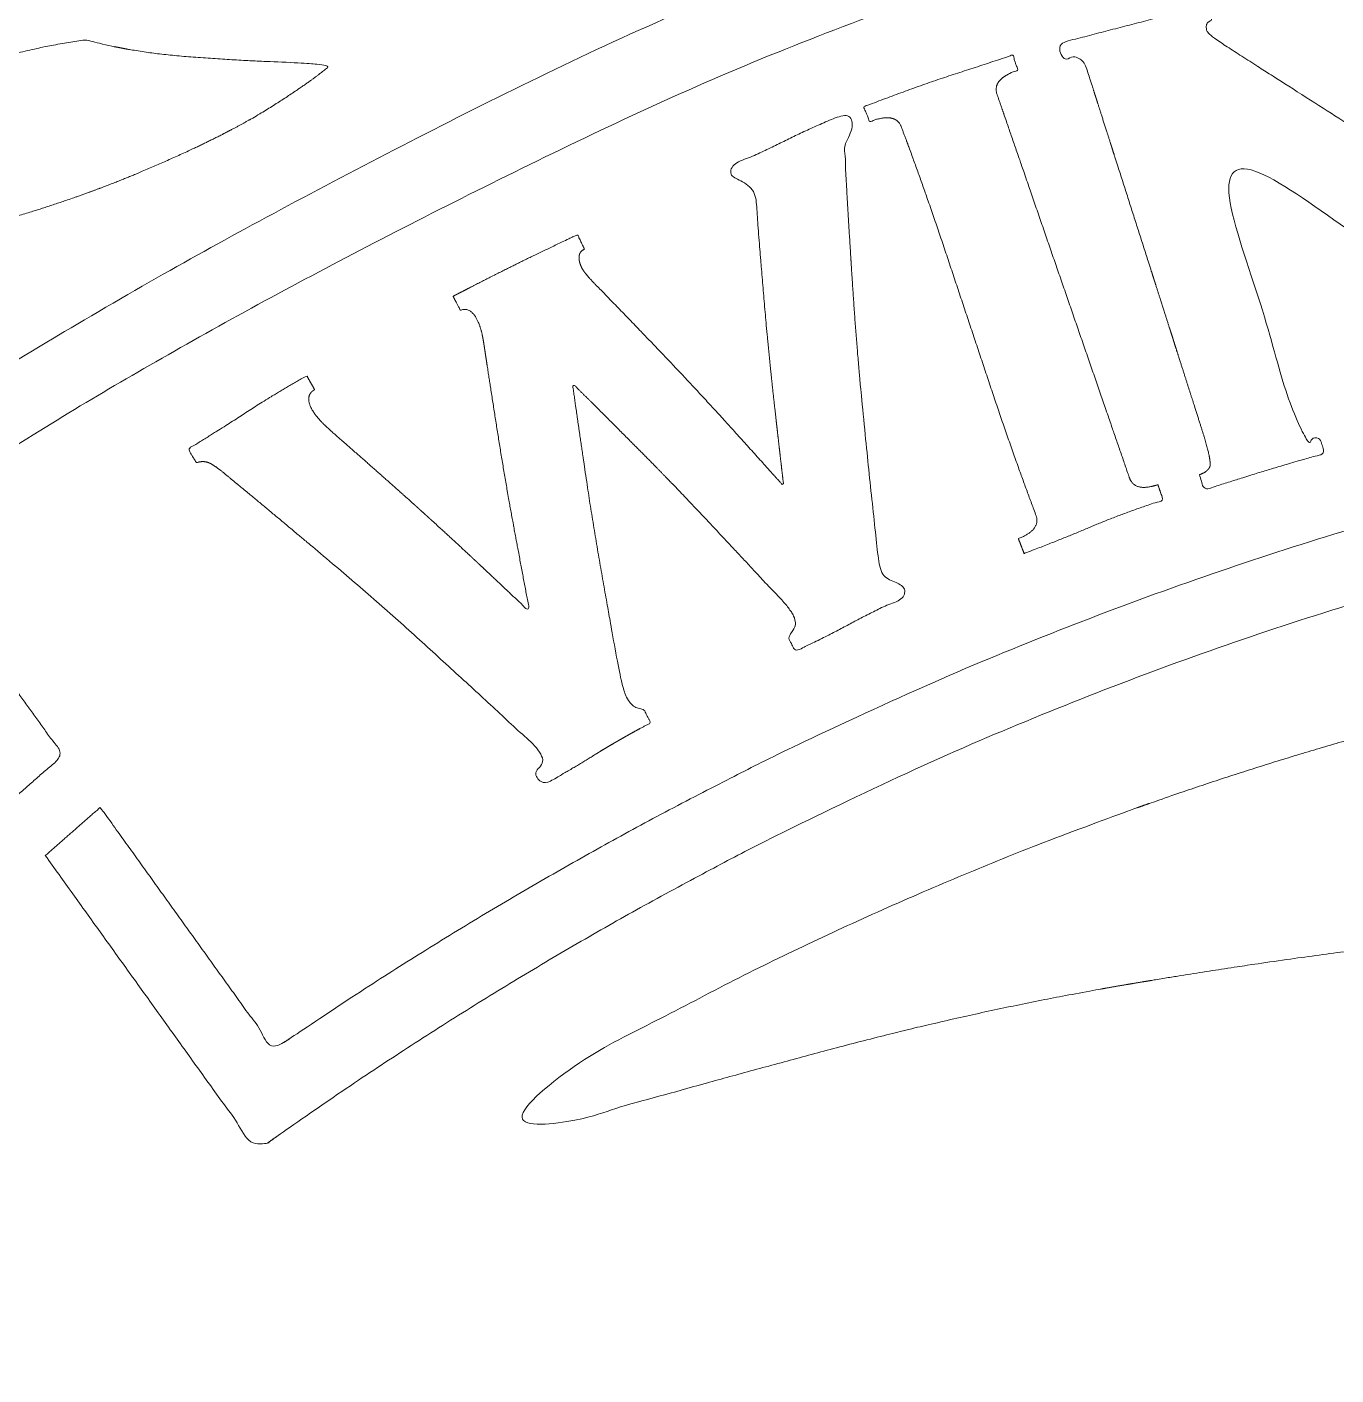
# Model space of a CAD drawing. Header units: millimetres. Extents: x -159872 to 386485, y -250577 to 158966.
# Drawn here: x 228010.2 to 228081.9, y 16605.6 to 16679.5 of the extents above; entities that cross this region are included whole.
import ezdxf

# ---------------------------------------------------------------- set-up
doc = ezdxf.new("R2010")
doc.units = ezdxf.units.MM
doc.layers.add('LDS-ffe-signage and brand comms', color=2, linetype='Continuous', lineweight=13)

# ---------------------------------------------------------------- blocks, each defined once
blk = doc.blocks.new('Group-317')
at = {"layer": 'LDS-ffe-signage and brand comms', "color": 7, "lineweight": 5}
for points, knots in [([(167323.947, 53110.707), (167324.17, 53110.867), (167324.393, 53111.028), (167339.056, 53121.575), (167388.474, 53146.051), (167444.213, 53154.762), (167463.091, 53154.8), (167463.365, 53154.802), (167463.64, 53154.803), (167463.64, 53152.796), (167463.64, 53150.788), (167463.365, 53150.788), (167463.091, 53150.788), (167445.019, 53150.752), (167391.537, 53142.609), (167343.883, 53119.738), (167329.696, 53109.882), (167329.614, 53109.825), (167329.532, 53109.768), (167334.075, 53103.438), (167338.619, 53097.109), (167337.113, 53095.787), (167335.607, 53094.464), (167329.777, 53102.585), (167323.947, 53110.707)], [0, 0, 0, 0.002135, 0.002135, 0.142485, 0.282834, 0.423184, 0.423184, 0.425227, 0.425227, 0.440153, 0.440153, 0.442196, 0.442196, 0.576555, 0.710914, 0.845274, 0.845274, 0.846051, 0.846051, 0.906653, 0.906653, 0.922242, 0.922242, 1, 1, 1]), ([(167400.858, 53112.476), (167401.278, 53112.612), (167401.566, 53113.166), (167400.421, 53116.759), (167398.058, 53124.164), (167396.876, 53127.866), (167395.778, 53131.304), (167394.68, 53134.742), (167394.544, 53135.16), (167393.937, 53135.429), (167393.463, 53135.274), (167393.383, 53135.528), (167393.192, 53136.116), (167397.246, 53137.167), (167401.3, 53138.218), (167401.466, 53137.627), (167401.536, 53137.372), (167401.335, 53137.316), (167401.201, 53137.023), (167401.268, 53136.787), (167401.322, 53136.6), (167402.642, 53135.749), (167411.081, 53130.352), (167419.52, 53124.956), (167418.259, 53131.051), (167416.998, 53137.147), (167416.683, 53138.669), (167416.368, 53140.192), (167416.28, 53140.623), (167415.527, 53140.919), (167414.866, 53140.777), (167414.812, 53141.037), (167414.736, 53141.378), (167414.68, 53141.637), (167416.995, 53142.13), (167420.089, 53142.731), (167422.417, 53143.143), (167422.463, 53142.881), (167422.526, 53142.535), (167422.574, 53142.273), (167422.087, 53142.19), (167421.761, 53141.234), (167423.984, 53130.552), (167426.208, 53119.871), (167426.798, 53119.085), (167427.232, 53119.16), (167427.28, 53118.901), (167427.339, 53118.553), (167427.382, 53118.293), (167425.174, 53117.902), (167422.231, 53117.328), (167420.033, 53116.851), (167419.977, 53117.111), (167419.908, 53117.458), (167419.851, 53117.715), (167420.146, 53117.779), (167420.399, 53118.057), (167420.351, 53118.272), (167420.316, 53118.44), (167419.384, 53119.217), (167410.51, 53124.922), (167401.636, 53130.627), (167402.116, 53128.984), (167402.596, 53127.34), (167403.273, 53125.025), (167404.711, 53120.101), (167405.848, 53116.207), (167406.19, 53115.038), (167406.313, 53114.615), (167406.953, 53114.342), (167407.467, 53114.492), (167407.54, 53114.238), (167407.638, 53113.901), (167407.71, 53113.646), (167405.729, 53113.076), (167403.094, 53112.274), (167401.129, 53111.637), (167401.046, 53111.889), (167400.938, 53112.224), (167400.858, 53112.476)], [0, 0, 0, 0.149898, 0.299797, 0.449695, 0.599594, 0.599594, 0.738776, 0.738776, 0.755719, 0.772663, 0.772663, 0.781727, 0.781727, 0.843138, 0.843138, 0.852146, 0.852146, 0.859266, 0.866386, 0.866386, 0.872051, 0.872051, 0.908176, 0.908176, 0.930625, 0.930625, 0.936232, 0.936232, 0.937818, 0.939404, 0.939404, 0.940026, 0.940647, 0.940647, 0.946188, 0.951729, 0.951729, 0.952352, 0.952976, 0.952976, 0.954132, 0.954132, 0.966618, 0.966618, 0.967743, 0.967743, 0.968418, 0.969093, 0.969093, 0.974843, 0.980593, 0.980593, 0.981273, 0.981952, 0.981952, 0.982731, 0.983509, 0.983509, 0.98412, 0.98412, 0.989426, 0.989426, 0.990287, 0.990287, 0.991501, 0.992867, 0.994233, 0.994233, 0.994728, 0.995222, 0.995222, 0.995466, 0.99571, 0.99571, 0.997611, 0.999512, 0.999512, 0.999756, 1, 1, 1]), ([(167400.858, 53112.476), (167401.278, 53112.612), (167401.566, 53113.166), (167400.421, 53116.759), (167398.058, 53124.164), (167396.876, 53127.866), (167395.778, 53131.304), (167394.68, 53134.742), (167394.544, 53135.16), (167393.937, 53135.429), (167393.463, 53135.274), (167393.383, 53135.528), (167393.192, 53136.116), (167397.246, 53137.167), (167401.3, 53138.218), (167401.466, 53137.627), (167401.536, 53137.372), (167401.335, 53137.316), (167401.201, 53137.023), (167401.268, 53136.787), (167401.322, 53136.6), (167402.642, 53135.749), (167411.081, 53130.352), (167419.52, 53124.956), (167418.259, 53131.051), (167416.998, 53137.147), (167416.683, 53138.669), (167416.368, 53140.192), (167416.28, 53140.623), (167415.527, 53140.919), (167414.866, 53140.777), (167414.812, 53141.037), (167414.736, 53141.378), (167414.68, 53141.637), (167416.995, 53142.13), (167420.089, 53142.731), (167422.417, 53143.143), (167422.463, 53142.881), (167422.526, 53142.535), (167422.574, 53142.273), (167422.087, 53142.19), (167421.761, 53141.234), (167423.984, 53130.552), (167426.208, 53119.871), (167426.798, 53119.085), (167427.232, 53119.16), (167427.28, 53118.901), (167427.339, 53118.553), (167427.382, 53118.293), (167425.174, 53117.902), (167422.231, 53117.328), (167420.033, 53116.851), (167419.977, 53117.111), (167419.908, 53117.458), (167419.851, 53117.715), (167420.146, 53117.779), (167420.399, 53118.057), (167420.351, 53118.272), (167420.316, 53118.44), (167419.384, 53119.217), (167410.51, 53124.922), (167401.636, 53130.627), (167402.116, 53128.984), (167402.596, 53127.34), (167403.273, 53125.025), (167404.711, 53120.101), (167405.848, 53116.207), (167406.19, 53115.038), (167406.313, 53114.615), (167406.953, 53114.342), (167407.467, 53114.492), (167407.54, 53114.238), (167407.638, 53113.901), (167407.71, 53113.646), (167405.729, 53113.076), (167403.094, 53112.274), (167401.129, 53111.637), (167401.046, 53111.889), (167400.938, 53112.224), (167400.858, 53112.476)], [0, 0, 0, 0.149898, 0.299797, 0.449695, 0.599594, 0.599594, 0.738776, 0.738776, 0.755719, 0.772663, 0.772663, 0.781727, 0.781727, 0.843138, 0.843138, 0.852146, 0.852146, 0.859266, 0.866386, 0.866386, 0.872051, 0.872051, 0.908176, 0.908176, 0.930625, 0.930625, 0.936232, 0.936232, 0.937818, 0.939404, 0.939404, 0.940026, 0.940647, 0.940647, 0.946188, 0.951729, 0.951729, 0.952352, 0.952976, 0.952976, 0.954132, 0.954132, 0.966618, 0.966618, 0.967743, 0.967743, 0.968418, 0.969093, 0.969093, 0.974843, 0.980593, 0.980593, 0.981273, 0.981952, 0.981952, 0.982731, 0.983509, 0.983509, 0.98412, 0.98412, 0.989426, 0.989426, 0.990287, 0.990287, 0.991501, 0.992867, 0.994233, 0.994233, 0.994728, 0.995222, 0.995222, 0.995466, 0.99571, 0.99571, 0.997611, 0.999512, 0.999512, 0.999756, 1, 1, 1]), ([(167400.858, 53112.476), (167401.278, 53112.612), (167401.566, 53113.166), (167400.421, 53116.759), (167398.058, 53124.164), (167396.876, 53127.866), (167395.778, 53131.304), (167394.68, 53134.742), (167394.544, 53135.16), (167393.937, 53135.429), (167393.463, 53135.274), (167393.383, 53135.528), (167393.192, 53136.116), (167397.246, 53137.167), (167401.3, 53138.218), (167401.466, 53137.627), (167401.536, 53137.372), (167401.335, 53137.316), (167401.201, 53137.023), (167401.268, 53136.787), (167401.322, 53136.6), (167402.642, 53135.749), (167411.081, 53130.352), (167419.52, 53124.956), (167418.259, 53131.051), (167416.998, 53137.147), (167416.683, 53138.669), (167416.368, 53140.192), (167416.28, 53140.623), (167415.527, 53140.919), (167414.866, 53140.777), (167414.812, 53141.037), (167414.736, 53141.378), (167414.68, 53141.637), (167416.995, 53142.13), (167420.089, 53142.731), (167422.417, 53143.143), (167422.463, 53142.881), (167422.526, 53142.535), (167422.574, 53142.273), (167422.087, 53142.19), (167421.761, 53141.234), (167423.984, 53130.552), (167426.208, 53119.871), (167426.798, 53119.085), (167427.232, 53119.16), (167427.28, 53118.901), (167427.339, 53118.553), (167427.382, 53118.293), (167425.174, 53117.902), (167422.231, 53117.328), (167420.033, 53116.851), (167419.977, 53117.111), (167419.908, 53117.458), (167419.851, 53117.715), (167420.146, 53117.779), (167420.399, 53118.057), (167420.351, 53118.272), (167420.316, 53118.44), (167419.384, 53119.217), (167410.51, 53124.922), (167401.636, 53130.627), (167402.116, 53128.984), (167402.596, 53127.34), (167403.273, 53125.025), (167404.711, 53120.101), (167405.848, 53116.207), (167406.19, 53115.038), (167406.313, 53114.615), (167406.953, 53114.342), (167407.467, 53114.492), (167407.54, 53114.238), (167407.638, 53113.901), (167407.71, 53113.646), (167405.729, 53113.076), (167403.094, 53112.274), (167401.129, 53111.637), (167401.046, 53111.889), (167400.938, 53112.224), (167400.858, 53112.476)], [0, 0, 0, 0.149898, 0.299797, 0.449695, 0.599594, 0.599594, 0.738776, 0.738776, 0.755719, 0.772663, 0.772663, 0.781727, 0.781727, 0.843138, 0.843138, 0.852146, 0.852146, 0.859266, 0.866386, 0.866386, 0.872051, 0.872051, 0.908176, 0.908176, 0.930625, 0.930625, 0.936232, 0.936232, 0.937818, 0.939404, 0.939404, 0.940026, 0.940647, 0.940647, 0.946188, 0.951729, 0.951729, 0.952352, 0.952976, 0.952976, 0.954132, 0.954132, 0.966618, 0.966618, 0.967743, 0.967743, 0.968418, 0.969093, 0.969093, 0.974843, 0.980593, 0.980593, 0.981273, 0.981952, 0.981952, 0.982731, 0.983509, 0.983509, 0.98412, 0.98412, 0.989426, 0.989426, 0.990287, 0.990287, 0.991501, 0.992867, 0.994233, 0.994233, 0.994728, 0.995222, 0.995222, 0.995466, 0.99571, 0.99571, 0.997611, 0.999512, 0.999512, 0.999756, 1, 1, 1]), ([(167400.858, 53112.476), (167401.278, 53112.612), (167401.566, 53113.166), (167400.421, 53116.759), (167398.058, 53124.164), (167396.876, 53127.866), (167395.778, 53131.304), (167394.68, 53134.742), (167394.544, 53135.16), (167393.937, 53135.429), (167393.463, 53135.274), (167393.383, 53135.528), (167393.192, 53136.116), (167397.246, 53137.167), (167401.3, 53138.218), (167401.466, 53137.627), (167401.536, 53137.372), (167401.335, 53137.316), (167401.201, 53137.023), (167401.268, 53136.787), (167401.322, 53136.6), (167402.642, 53135.749), (167411.081, 53130.352), (167419.52, 53124.956), (167418.259, 53131.051), (167416.998, 53137.147), (167416.683, 53138.669), (167416.368, 53140.192), (167416.28, 53140.623), (167415.527, 53140.919), (167414.866, 53140.777), (167414.812, 53141.037), (167414.736, 53141.378), (167414.68, 53141.637), (167416.995, 53142.13), (167420.089, 53142.731), (167422.417, 53143.143), (167422.463, 53142.881), (167422.526, 53142.535), (167422.574, 53142.273), (167422.087, 53142.19), (167421.761, 53141.234), (167423.984, 53130.552), (167426.208, 53119.871), (167426.798, 53119.085), (167427.232, 53119.16), (167427.28, 53118.901), (167427.339, 53118.553), (167427.382, 53118.293), (167425.174, 53117.902), (167422.231, 53117.328), (167420.033, 53116.851), (167419.977, 53117.111), (167419.908, 53117.458), (167419.851, 53117.715), (167420.146, 53117.779), (167420.399, 53118.057), (167420.351, 53118.272), (167420.316, 53118.44), (167419.384, 53119.217), (167410.51, 53124.922), (167401.636, 53130.627), (167402.116, 53128.984), (167402.596, 53127.34), (167403.273, 53125.025), (167404.711, 53120.101), (167405.848, 53116.207), (167406.19, 53115.038), (167406.313, 53114.615), (167406.953, 53114.342), (167407.467, 53114.492), (167407.54, 53114.238), (167407.638, 53113.901), (167407.71, 53113.646), (167405.729, 53113.076), (167403.094, 53112.274), (167401.129, 53111.637), (167401.046, 53111.889), (167400.938, 53112.224), (167400.858, 53112.476)], [0, 0, 0, 0.149898, 0.299797, 0.449695, 0.599594, 0.599594, 0.738776, 0.738776, 0.755719, 0.772663, 0.772663, 0.781727, 0.781727, 0.843138, 0.843138, 0.852146, 0.852146, 0.859266, 0.866386, 0.866386, 0.872051, 0.872051, 0.908176, 0.908176, 0.930625, 0.930625, 0.936232, 0.936232, 0.937818, 0.939404, 0.939404, 0.940026, 0.940647, 0.940647, 0.946188, 0.951729, 0.951729, 0.952352, 0.952976, 0.952976, 0.954132, 0.954132, 0.966618, 0.966618, 0.967743, 0.967743, 0.968418, 0.969093, 0.969093, 0.974843, 0.980593, 0.980593, 0.981273, 0.981952, 0.981952, 0.982731, 0.983509, 0.983509, 0.98412, 0.98412, 0.989426, 0.989426, 0.990287, 0.990287, 0.991501, 0.992867, 0.994233, 0.994233, 0.994728, 0.995222, 0.995222, 0.995466, 0.99571, 0.99571, 0.997611, 0.999512, 0.999512, 0.999756, 1, 1, 1]), ([(167332.71, 53125.985), (167333.274, 53125.998), (167336.133, 53126.587), (167341.856, 53128.559), (167348.078, 53131.391), (167352.058, 53133.913), (167353.121, 53134.786), (167353.219, 53134.867), (167352.18, 53135.018), (167348.455, 53135.164), (167343.829, 53135.488), (167340.762, 53136.039), (167339.959, 53136.299), (167337.518, 53136.015), (167331.095, 53134.167), (167328.538, 53133.865), (167326.566, 53133.632), (167322.775, 53133.344), (167320.969, 53133.301), (167320.894, 53133.293), (167320.767, 53133.29), (167320.697, 53133.29), (167318.741, 53133.242), (167315.01, 53133.429), (167313.249, 53133.661), (167315.904, 53129.438), (167325.74, 53125.859), (167332.71, 53125.985)], [0, 0, 0, 0.120365, 0.24073, 0.361096, 0.481461, 0.601826, 0.601826, 0.613017, 0.624208, 0.635399, 0.646589, 0.65778, 0.65778, 0.690368, 0.722957, 0.722957, 0.748105, 0.773253, 0.773253, 0.774302, 0.77535, 0.77535, 0.804846, 0.834342, 0.834342, 0.917171, 1, 1, 1]), ([(167332.71, 53125.985), (167333.274, 53125.998), (167336.133, 53126.587), (167341.856, 53128.559), (167348.078, 53131.391), (167352.058, 53133.913), (167353.121, 53134.786), (167353.219, 53134.867), (167352.18, 53135.018), (167348.455, 53135.164), (167343.829, 53135.488), (167340.762, 53136.039), (167339.959, 53136.299), (167337.518, 53136.015), (167331.095, 53134.167), (167328.538, 53133.865), (167326.566, 53133.632), (167322.775, 53133.344), (167320.969, 53133.301), (167320.894, 53133.293), (167320.767, 53133.29), (167320.697, 53133.29), (167318.741, 53133.242), (167315.01, 53133.429), (167313.249, 53133.661), (167315.904, 53129.438), (167325.74, 53125.859), (167332.71, 53125.985)], [0, 0, 0, 0.120365, 0.24073, 0.361096, 0.481461, 0.601826, 0.601826, 0.613017, 0.624208, 0.635399, 0.646589, 0.65778, 0.65778, 0.690368, 0.722957, 0.722957, 0.748105, 0.773253, 0.773253, 0.774302, 0.77535, 0.77535, 0.804846, 0.834342, 0.834342, 0.917171, 1, 1, 1]), ([(167332.71, 53125.985), (167333.274, 53125.998), (167336.133, 53126.587), (167341.856, 53128.559), (167348.078, 53131.391), (167352.058, 53133.913), (167353.121, 53134.786), (167353.219, 53134.867), (167352.18, 53135.018), (167348.455, 53135.164), (167343.829, 53135.488), (167340.762, 53136.039), (167339.959, 53136.299), (167337.518, 53136.015), (167331.095, 53134.167), (167328.538, 53133.865), (167326.566, 53133.632), (167322.775, 53133.344), (167320.969, 53133.301), (167320.894, 53133.293), (167320.767, 53133.29), (167320.697, 53133.29), (167318.741, 53133.242), (167315.01, 53133.429), (167313.249, 53133.661), (167315.904, 53129.438), (167325.74, 53125.859), (167332.71, 53125.985)], [0, 0, 0, 0.120365, 0.24073, 0.361096, 0.481461, 0.601826, 0.601826, 0.613017, 0.624208, 0.635399, 0.646589, 0.65778, 0.65778, 0.690368, 0.722957, 0.722957, 0.748105, 0.773253, 0.773253, 0.774302, 0.77535, 0.77535, 0.804846, 0.834342, 0.834342, 0.917171, 1, 1, 1]), ([(167332.71, 53125.985), (167333.274, 53125.998), (167336.133, 53126.587), (167341.856, 53128.559), (167348.078, 53131.391), (167352.058, 53133.913), (167353.121, 53134.786), (167353.219, 53134.867), (167352.18, 53135.018), (167348.455, 53135.164), (167343.829, 53135.488), (167340.762, 53136.039), (167339.959, 53136.299), (167337.518, 53136.015), (167331.095, 53134.167), (167328.538, 53133.865), (167326.566, 53133.632), (167322.775, 53133.344), (167320.969, 53133.301), (167320.894, 53133.293), (167320.767, 53133.29), (167320.697, 53133.29), (167318.741, 53133.242), (167315.01, 53133.429), (167313.249, 53133.661), (167315.904, 53129.438), (167325.74, 53125.859), (167332.71, 53125.985)], [0, 0, 0, 0.120365, 0.24073, 0.361096, 0.481461, 0.601826, 0.601826, 0.613017, 0.624208, 0.635399, 0.646589, 0.65778, 0.65778, 0.690368, 0.722957, 0.722957, 0.748105, 0.773253, 0.773253, 0.774302, 0.77535, 0.77535, 0.804846, 0.834342, 0.834342, 0.917171, 1, 1, 1]), ([(167390.945, 53108.976), (167391.579, 53109.22), (167392.056, 53109.874), (167391.901, 53110.286), (167390.721, 53113.4), (167389.468, 53117.155), (167388.216, 53120.909), (167386.964, 53124.664), (167385.712, 53128.42), (167384.531, 53131.535), (167384.376, 53131.947), (167383.507, 53132.09), (167382.8, 53131.817), (167382.704, 53132.063), (167382.575, 53132.388), (167382.479, 53132.634), (167383.843, 53133.162), (167386.538, 53134.13), (167389.26, 53135.006), (167390.641, 53135.472), (167390.724, 53135.223), (167390.837, 53134.889), (167390.92, 53134.64), (167390.205, 53134.396), (167389.633, 53133.731), (167389.778, 53133.316), (167390.863, 53130.167), (167393.398, 53122.82), (167395.936, 53115.473), (167397.022, 53112.324), (167397.167, 53111.906), (167397.944, 53111.714), (167398.589, 53111.931), (167398.672, 53111.68), (167398.785, 53111.344), (167398.871, 53111.093), (167396.427, 53110.268), (167393.677, 53109.089), (167391.262, 53108.155), (167391.166, 53108.402), (167391.041, 53108.73), (167390.945, 53108.976)], [0, 0, 0, 0.014338, 0.028676, 0.028676, 0.137093, 0.137093, 0.245523, 0.245523, 0.353966, 0.353966, 0.368302, 0.382637, 0.382637, 0.387641, 0.392644, 0.392644, 0.420314, 0.447984, 0.475654, 0.475654, 0.480633, 0.485612, 0.485612, 0.499938, 0.514263, 0.514263, 0.622853, 0.731442, 0.840031, 0.840031, 0.854435, 0.86884, 0.86884, 0.874447, 0.880054, 0.880054, 0.934467, 0.988879, 0.988879, 0.99444, 1, 1, 1]), ([(167390.945, 53108.976), (167391.579, 53109.22), (167392.056, 53109.874), (167391.901, 53110.286), (167390.721, 53113.4), (167389.468, 53117.155), (167388.216, 53120.909), (167386.964, 53124.664), (167385.712, 53128.42), (167384.531, 53131.535), (167384.376, 53131.947), (167383.507, 53132.09), (167382.8, 53131.817), (167382.704, 53132.063), (167382.575, 53132.388), (167382.479, 53132.634), (167383.843, 53133.162), (167386.538, 53134.13), (167389.26, 53135.006), (167390.641, 53135.472), (167390.724, 53135.223), (167390.837, 53134.889), (167390.92, 53134.64), (167390.205, 53134.396), (167389.633, 53133.731), (167389.778, 53133.316), (167390.863, 53130.167), (167393.398, 53122.82), (167395.936, 53115.473), (167397.022, 53112.324), (167397.167, 53111.906), (167397.944, 53111.714), (167398.589, 53111.931), (167398.672, 53111.68), (167398.785, 53111.344), (167398.871, 53111.093), (167396.427, 53110.268), (167393.677, 53109.089), (167391.262, 53108.155), (167391.166, 53108.402), (167391.041, 53108.73), (167390.945, 53108.976)], [0, 0, 0, 0.014338, 0.028676, 0.028676, 0.137093, 0.137093, 0.245523, 0.245523, 0.353966, 0.353966, 0.368302, 0.382637, 0.382637, 0.387641, 0.392644, 0.392644, 0.420314, 0.447984, 0.475654, 0.475654, 0.480633, 0.485612, 0.485612, 0.499938, 0.514263, 0.514263, 0.622853, 0.731442, 0.840031, 0.840031, 0.854435, 0.86884, 0.86884, 0.874447, 0.880054, 0.880054, 0.934467, 0.988879, 0.988879, 0.99444, 1, 1, 1]), ([(167390.945, 53108.976), (167391.579, 53109.22), (167392.056, 53109.874), (167391.901, 53110.286), (167390.721, 53113.4), (167389.468, 53117.155), (167388.216, 53120.909), (167386.964, 53124.664), (167385.712, 53128.42), (167384.531, 53131.535), (167384.376, 53131.947), (167383.507, 53132.09), (167382.8, 53131.817), (167382.704, 53132.063), (167382.575, 53132.388), (167382.479, 53132.634), (167383.843, 53133.162), (167386.538, 53134.13), (167389.26, 53135.006), (167390.641, 53135.472), (167390.724, 53135.223), (167390.837, 53134.889), (167390.92, 53134.64), (167390.205, 53134.396), (167389.633, 53133.731), (167389.778, 53133.316), (167390.863, 53130.167), (167393.398, 53122.82), (167395.936, 53115.473), (167397.022, 53112.324), (167397.167, 53111.906), (167397.944, 53111.714), (167398.589, 53111.931), (167398.672, 53111.68), (167398.785, 53111.344), (167398.871, 53111.093), (167396.427, 53110.268), (167393.677, 53109.089), (167391.262, 53108.155), (167391.166, 53108.402), (167391.041, 53108.73), (167390.945, 53108.976)], [0, 0, 0, 0.014338, 0.028676, 0.028676, 0.137093, 0.137093, 0.245523, 0.245523, 0.353966, 0.353966, 0.368302, 0.382637, 0.382637, 0.387641, 0.392644, 0.392644, 0.420314, 0.447984, 0.475654, 0.475654, 0.480633, 0.485612, 0.485612, 0.499938, 0.514263, 0.514263, 0.622853, 0.731442, 0.840031, 0.840031, 0.854435, 0.86884, 0.86884, 0.874447, 0.880054, 0.880054, 0.934467, 0.988879, 0.988879, 0.99444, 1, 1, 1]), ([(167390.945, 53108.976), (167391.579, 53109.22), (167392.056, 53109.874), (167391.901, 53110.286), (167390.721, 53113.4), (167389.468, 53117.155), (167388.216, 53120.909), (167386.964, 53124.664), (167385.712, 53128.42), (167384.531, 53131.535), (167384.376, 53131.947), (167383.507, 53132.09), (167382.8, 53131.817), (167382.704, 53132.063), (167382.575, 53132.388), (167382.479, 53132.634), (167383.843, 53133.162), (167386.538, 53134.13), (167389.26, 53135.006), (167390.641, 53135.472), (167390.724, 53135.223), (167390.837, 53134.889), (167390.92, 53134.64), (167390.205, 53134.396), (167389.633, 53133.731), (167389.778, 53133.316), (167390.863, 53130.167), (167393.398, 53122.82), (167395.936, 53115.473), (167397.022, 53112.324), (167397.167, 53111.906), (167397.944, 53111.714), (167398.589, 53111.931), (167398.672, 53111.68), (167398.785, 53111.344), (167398.871, 53111.093), (167396.427, 53110.268), (167393.677, 53109.089), (167391.262, 53108.155), (167391.166, 53108.402), (167391.041, 53108.73), (167390.945, 53108.976)], [0, 0, 0, 0.014338, 0.028676, 0.028676, 0.137093, 0.137093, 0.245523, 0.245523, 0.353966, 0.353966, 0.368302, 0.382637, 0.382637, 0.387641, 0.392644, 0.392644, 0.420314, 0.447984, 0.475654, 0.475654, 0.480633, 0.485612, 0.485612, 0.499938, 0.514263, 0.514263, 0.622853, 0.731442, 0.840031, 0.840031, 0.854435, 0.86884, 0.86884, 0.874447, 0.880054, 0.880054, 0.934467, 0.988879, 0.988879, 0.99444, 1, 1, 1]), ([(167352.406, 53117.137), (167352.115, 53116.971), (167352.055, 53116.403), (167352.285, 53116.001), (167352.349, 53115.894), (167352.526, 53115.655), (167352.751, 53115.392), (167353.174, 53114.983), (167353.484, 53114.71), (167356.736, 53111.87), (167360.977, 53108.007), (167364.087, 53105.052), (167364.109, 53105.063), (167364.141, 53105.078), (167364.162, 53105.092), (167363.754, 53107.223), (167362.833, 53112.21), (167362.036, 53117.237), (167361.71, 53119.396), (167361.662, 53119.73), (167361.57, 53120.219), (167361.525, 53120.377), (167361.485, 53120.532), (167361.385, 53120.799), (167361.117, 53121.321), (167360.648, 53121.6), (167360.394, 53121.469), (167360.273, 53121.705), (167360.107, 53122.018), (167359.987, 53122.251), (167362.016, 53123.303), (167364.745, 53124.652), (167366.803, 53125.627), (167366.916, 53125.389), (167367.069, 53125.073), (167367.182, 53124.835), (167367.04, 53124.768), (167366.897, 53124.561), (167366.881, 53124.285), (167366.941, 53124.009), (167367.107, 53123.656), (167367.663, 53123.001), (167368.113, 53122.565), (167369.635, 53120.996), (167373.155, 53117.316), (167376.561, 53113.562), (167378.006, 53111.944), (167378.027, 53111.954), (167378.059, 53111.969), (167378.081, 53111.98), (167377.821, 53114.178), (167377.251, 53119.321), (167376.812, 53124.495), (167376.639, 53126.715), (167376.636, 53127.114), (167376.519, 53127.78), (167376.407, 53128.05), (167376.348, 53128.187), (167376.134, 53128.405), (167375.979, 53128.486), (167375.829, 53128.566), (167375.535, 53128.586), (167375.393, 53128.525), (167375.289, 53128.768), (167375.148, 53129.092), (167375.044, 53129.338), (167376.851, 53130.107), (167379.766, 53131.575), (167381.589, 53132.29), (167381.685, 53132.044), (167381.817, 53131.715), (167381.914, 53131.469), (167381.689, 53131.381), (167381.456, 53130.975), (167381.453, 53130.659), (167381.448, 53130.34), (167381.468, 53129.559), (167381.489, 53129.096), (167381.652, 53126.143), (167382.1, 53119.267), (167382.778, 53112.444), (167383.095, 53109.528), (167383.141, 53109.123), (167383.217, 53108.416), (167383.287, 53107.806), (167383.403, 53107.319), (167383.481, 53107.137), (167383.548, 53106.981), (167383.757, 53106.741), (167383.902, 53106.658), (167384.049, 53106.575), (167384.355, 53106.56), (167384.516, 53106.63), (167384.62, 53106.386), (167384.764, 53106.066), (167384.865, 53105.82), (167383.163, 53105.086), (167380.405, 53103.587), (167378.716, 53102.8), (167378.606, 53103.038), (167378.454, 53103.359), (167378.341, 53103.6), (167378.427, 53103.691), (167378.591, 53103.926), (167378.666, 53104.071), (167378.741, 53104.213), (167378.745, 53104.512), (167378.67, 53104.667), (167378.589, 53104.843), (167378.34, 53105.213), (167378.008, 53105.598), (167377.513, 53106.123), (167377.182, 53106.455), (167375.64, 53108.122), (167372.007, 53111.992), (167368.247, 53115.774), (167366.621, 53117.383), (167366.597, 53117.372), (167366.567, 53117.359), (167366.543, 53117.351), (167366.853, 53115.137), (167367.615, 53109.981), (167368.51, 53104.87), (167368.909, 53102.686), (167369.08, 53101.701), (167369.375, 53100.501), (167369.487, 53100.284), (167369.672, 53099.939), (167370.125, 53099.628), (167370.401, 53099.663), (167370.521, 53099.428), (167370.688, 53099.115), (167370.811, 53098.882), (167369.186, 53098.028), (167366.528, 53096.371), (167364.922, 53095.466), (167364.794, 53095.696), (167364.615, 53096.003), (167364.487, 53096.233), (167364.591, 53096.292), (167364.77, 53096.474), (167364.904, 53096.714), (167364.888, 53096.987), (167364.805, 53097.137), (167364.706, 53097.308), (167364.446, 53097.639), (167364.28, 53097.797), (167364.109, 53097.952), (167363.748, 53098.283), (167363.556, 53098.457), (167361.228, 53100.626), (167355.732, 53105.636), (167350.005, 53110.452), (167347.524, 53112.493), (167347.307, 53112.678), (167346.914, 53112.967), (167346.55, 53113.176), (167346.149, 53113.207), (167345.932, 53113.132), (167345.793, 53113.357), (167345.612, 53113.657), (167345.476, 53113.882), (167347.261, 53114.974), (167350.159, 53116.87), (167351.971, 53117.9), (167352.102, 53117.67), (167352.275, 53117.367), (167352.406, 53117.137)], [0, 0, 0, 0.030013, 0.060026, 0.060026, 0.068119, 0.076212, 0.084305, 0.092398, 0.092398, 0.176894, 0.26139, 0.26139, 0.261863, 0.262335, 0.262335, 0.302914, 0.343493, 0.384072, 0.384072, 0.390356, 0.396639, 0.396639, 0.402771, 0.408904, 0.415036, 0.421169, 0.421169, 0.426839, 0.432508, 0.432508, 0.481913, 0.531319, 0.531319, 0.537033, 0.542747, 0.542747, 0.54615, 0.549554, 0.552957, 0.556361, 0.559764, 0.563168, 0.563168, 0.575041, 0.586913, 0.598786, 0.598786, 0.598917, 0.599047, 0.599047, 0.611136, 0.623225, 0.635314, 0.635314, 0.637478, 0.639643, 0.639643, 0.640742, 0.64184, 0.64184, 0.642908, 0.643977, 0.643977, 0.645807, 0.647637, 0.647637, 0.661076, 0.674515, 0.674515, 0.67633, 0.678145, 0.678145, 0.679803, 0.681461, 0.681461, 0.683133, 0.684804, 0.684804, 0.695462, 0.70612, 0.716779, 0.716779, 0.718256, 0.719734, 0.721212, 0.72269, 0.72269, 0.723953, 0.725217, 0.725217, 0.726498, 0.727779, 0.727779, 0.729719, 0.731659, 0.731659, 0.745157, 0.758655, 0.758655, 0.760555, 0.762455, 0.762455, 0.763348, 0.76424, 0.76424, 0.76512, 0.765999, 0.765999, 0.766989, 0.767979, 0.768969, 0.769958, 0.769958, 0.774748, 0.779538, 0.784328, 0.784328, 0.784384, 0.784439, 0.784439, 0.789306, 0.794173, 0.79904, 0.79904, 0.801232, 0.803424, 0.803424, 0.806938, 0.810452, 0.810452, 0.813795, 0.817139, 0.817139, 0.840431, 0.863722, 0.863722, 0.867053, 0.870384, 0.870384, 0.871899, 0.873414, 0.874929, 0.876444, 0.876444, 0.878193, 0.879941, 0.879941, 0.881705, 0.883469, 0.883469, 0.905082, 0.926695, 0.948308, 0.948308, 0.950223, 0.952139, 0.954055, 0.95597, 0.95597, 0.958178, 0.960387, 0.960387, 0.97796, 0.995533, 0.995533, 0.997767, 1, 1, 1]), ([(167352.406, 53117.137), (167352.115, 53116.971), (167352.055, 53116.403), (167352.285, 53116.001), (167352.349, 53115.894), (167352.526, 53115.655), (167352.751, 53115.392), (167353.174, 53114.983), (167353.484, 53114.71), (167356.736, 53111.87), (167360.977, 53108.007), (167364.087, 53105.052), (167364.109, 53105.063), (167364.141, 53105.078), (167364.162, 53105.092), (167363.754, 53107.223), (167362.833, 53112.21), (167362.036, 53117.237), (167361.71, 53119.396), (167361.662, 53119.73), (167361.57, 53120.219), (167361.525, 53120.377), (167361.485, 53120.532), (167361.385, 53120.799), (167361.117, 53121.321), (167360.648, 53121.6), (167360.394, 53121.469), (167360.273, 53121.705), (167360.107, 53122.018), (167359.987, 53122.251), (167362.016, 53123.303), (167364.745, 53124.652), (167366.803, 53125.627), (167366.916, 53125.389), (167367.069, 53125.073), (167367.182, 53124.835), (167367.04, 53124.768), (167366.897, 53124.561), (167366.881, 53124.285), (167366.941, 53124.009), (167367.107, 53123.656), (167367.663, 53123.001), (167368.113, 53122.565), (167369.635, 53120.996), (167373.155, 53117.316), (167376.561, 53113.562), (167378.006, 53111.944), (167378.027, 53111.954), (167378.059, 53111.969), (167378.081, 53111.98), (167377.821, 53114.178), (167377.251, 53119.321), (167376.812, 53124.495), (167376.639, 53126.715), (167376.636, 53127.114), (167376.519, 53127.78), (167376.407, 53128.05), (167376.348, 53128.187), (167376.134, 53128.405), (167375.979, 53128.486), (167375.829, 53128.566), (167375.535, 53128.586), (167375.393, 53128.525), (167375.289, 53128.768), (167375.148, 53129.092), (167375.044, 53129.338), (167376.851, 53130.107), (167379.766, 53131.575), (167381.589, 53132.29), (167381.685, 53132.044), (167381.817, 53131.715), (167381.914, 53131.469), (167381.689, 53131.381), (167381.456, 53130.975), (167381.453, 53130.659), (167381.448, 53130.34), (167381.468, 53129.559), (167381.489, 53129.096), (167381.652, 53126.143), (167382.1, 53119.267), (167382.778, 53112.444), (167383.095, 53109.528), (167383.141, 53109.123), (167383.217, 53108.416), (167383.287, 53107.806), (167383.403, 53107.319), (167383.481, 53107.137), (167383.548, 53106.981), (167383.757, 53106.741), (167383.902, 53106.658), (167384.049, 53106.575), (167384.355, 53106.56), (167384.516, 53106.63), (167384.62, 53106.386), (167384.764, 53106.066), (167384.865, 53105.82), (167383.163, 53105.086), (167380.405, 53103.587), (167378.716, 53102.8), (167378.606, 53103.038), (167378.454, 53103.359), (167378.341, 53103.6), (167378.427, 53103.691), (167378.591, 53103.926), (167378.666, 53104.071), (167378.741, 53104.213), (167378.745, 53104.512), (167378.67, 53104.667), (167378.589, 53104.843), (167378.34, 53105.213), (167378.008, 53105.598), (167377.513, 53106.123), (167377.182, 53106.455), (167375.64, 53108.122), (167372.007, 53111.992), (167368.247, 53115.774), (167366.621, 53117.383), (167366.597, 53117.372), (167366.567, 53117.359), (167366.543, 53117.351), (167366.853, 53115.137), (167367.615, 53109.981), (167368.51, 53104.87), (167368.909, 53102.686), (167369.08, 53101.701), (167369.375, 53100.501), (167369.487, 53100.284), (167369.672, 53099.939), (167370.125, 53099.628), (167370.401, 53099.663), (167370.521, 53099.428), (167370.688, 53099.115), (167370.811, 53098.882), (167369.186, 53098.028), (167366.528, 53096.371), (167364.922, 53095.466), (167364.794, 53095.696), (167364.615, 53096.003), (167364.487, 53096.233), (167364.591, 53096.292), (167364.77, 53096.474), (167364.904, 53096.714), (167364.888, 53096.987), (167364.805, 53097.137), (167364.706, 53097.308), (167364.446, 53097.639), (167364.28, 53097.797), (167364.109, 53097.952), (167363.748, 53098.283), (167363.556, 53098.457), (167361.228, 53100.626), (167355.732, 53105.636), (167350.005, 53110.452), (167347.524, 53112.493), (167347.307, 53112.678), (167346.914, 53112.967), (167346.55, 53113.176), (167346.149, 53113.207), (167345.932, 53113.132), (167345.793, 53113.357), (167345.612, 53113.657), (167345.476, 53113.882), (167347.261, 53114.974), (167350.159, 53116.87), (167351.971, 53117.9), (167352.102, 53117.67), (167352.275, 53117.367), (167352.406, 53117.137)], [0, 0, 0, 0.030013, 0.060026, 0.060026, 0.068119, 0.076212, 0.084305, 0.092398, 0.092398, 0.176894, 0.26139, 0.26139, 0.261863, 0.262335, 0.262335, 0.302914, 0.343493, 0.384072, 0.384072, 0.390356, 0.396639, 0.396639, 0.402771, 0.408904, 0.415036, 0.421169, 0.421169, 0.426839, 0.432508, 0.432508, 0.481913, 0.531319, 0.531319, 0.537033, 0.542747, 0.542747, 0.54615, 0.549554, 0.552957, 0.556361, 0.559764, 0.563168, 0.563168, 0.575041, 0.586913, 0.598786, 0.598786, 0.598917, 0.599047, 0.599047, 0.611136, 0.623225, 0.635314, 0.635314, 0.637478, 0.639643, 0.639643, 0.640742, 0.64184, 0.64184, 0.642908, 0.643977, 0.643977, 0.645807, 0.647637, 0.647637, 0.661076, 0.674515, 0.674515, 0.67633, 0.678145, 0.678145, 0.679803, 0.681461, 0.681461, 0.683133, 0.684804, 0.684804, 0.695462, 0.70612, 0.716779, 0.716779, 0.718256, 0.719734, 0.721212, 0.72269, 0.72269, 0.723953, 0.725217, 0.725217, 0.726498, 0.727779, 0.727779, 0.729719, 0.731659, 0.731659, 0.745157, 0.758655, 0.758655, 0.760555, 0.762455, 0.762455, 0.763348, 0.76424, 0.76424, 0.76512, 0.765999, 0.765999, 0.766989, 0.767979, 0.768969, 0.769958, 0.769958, 0.774748, 0.779538, 0.784328, 0.784328, 0.784384, 0.784439, 0.784439, 0.789306, 0.794173, 0.79904, 0.79904, 0.801232, 0.803424, 0.803424, 0.806938, 0.810452, 0.810452, 0.813795, 0.817139, 0.817139, 0.840431, 0.863722, 0.863722, 0.867053, 0.870384, 0.870384, 0.871899, 0.873414, 0.874929, 0.876444, 0.876444, 0.878193, 0.879941, 0.879941, 0.881705, 0.883469, 0.883469, 0.905082, 0.926695, 0.948308, 0.948308, 0.950223, 0.952139, 0.954055, 0.95597, 0.95597, 0.958178, 0.960387, 0.960387, 0.97796, 0.995533, 0.995533, 0.997767, 1, 1, 1]), ([(167352.406, 53117.137), (167352.115, 53116.971), (167352.055, 53116.403), (167352.285, 53116.001), (167352.349, 53115.894), (167352.526, 53115.655), (167352.751, 53115.392), (167353.174, 53114.983), (167353.484, 53114.71), (167356.736, 53111.87), (167360.977, 53108.007), (167364.087, 53105.052), (167364.109, 53105.063), (167364.141, 53105.078), (167364.162, 53105.092), (167363.754, 53107.223), (167362.833, 53112.21), (167362.036, 53117.237), (167361.71, 53119.396), (167361.662, 53119.73), (167361.57, 53120.219), (167361.525, 53120.377), (167361.485, 53120.532), (167361.385, 53120.799), (167361.117, 53121.321), (167360.648, 53121.6), (167360.394, 53121.469), (167360.273, 53121.705), (167360.107, 53122.018), (167359.987, 53122.251), (167362.016, 53123.303), (167364.745, 53124.652), (167366.803, 53125.627), (167366.916, 53125.389), (167367.069, 53125.073), (167367.182, 53124.835), (167367.04, 53124.768), (167366.897, 53124.561), (167366.881, 53124.285), (167366.941, 53124.009), (167367.107, 53123.656), (167367.663, 53123.001), (167368.113, 53122.565), (167369.635, 53120.996), (167373.155, 53117.316), (167376.561, 53113.562), (167378.006, 53111.944), (167378.027, 53111.954), (167378.059, 53111.969), (167378.081, 53111.98), (167377.821, 53114.178), (167377.251, 53119.321), (167376.812, 53124.495), (167376.639, 53126.715), (167376.636, 53127.114), (167376.519, 53127.78), (167376.407, 53128.05), (167376.348, 53128.187), (167376.134, 53128.405), (167375.979, 53128.486), (167375.829, 53128.566), (167375.535, 53128.586), (167375.393, 53128.525), (167375.289, 53128.768), (167375.148, 53129.092), (167375.044, 53129.338), (167376.851, 53130.107), (167379.766, 53131.575), (167381.589, 53132.29), (167381.685, 53132.044), (167381.817, 53131.715), (167381.914, 53131.469), (167381.689, 53131.381), (167381.456, 53130.975), (167381.453, 53130.659), (167381.448, 53130.34), (167381.468, 53129.559), (167381.489, 53129.096), (167381.652, 53126.143), (167382.1, 53119.267), (167382.778, 53112.444), (167383.095, 53109.528), (167383.141, 53109.123), (167383.217, 53108.416), (167383.287, 53107.806), (167383.403, 53107.319), (167383.481, 53107.137), (167383.548, 53106.981), (167383.757, 53106.741), (167383.902, 53106.658), (167384.049, 53106.575), (167384.355, 53106.56), (167384.516, 53106.63), (167384.62, 53106.386), (167384.764, 53106.066), (167384.865, 53105.82), (167383.163, 53105.086), (167380.405, 53103.587), (167378.716, 53102.8), (167378.606, 53103.038), (167378.454, 53103.359), (167378.341, 53103.6), (167378.427, 53103.691), (167378.591, 53103.926), (167378.666, 53104.071), (167378.741, 53104.213), (167378.745, 53104.512), (167378.67, 53104.667), (167378.589, 53104.843), (167378.34, 53105.213), (167378.008, 53105.598), (167377.513, 53106.123), (167377.182, 53106.455), (167375.64, 53108.122), (167372.007, 53111.992), (167368.247, 53115.774), (167366.621, 53117.383), (167366.597, 53117.372), (167366.567, 53117.359), (167366.543, 53117.351), (167366.853, 53115.137), (167367.615, 53109.981), (167368.51, 53104.87), (167368.909, 53102.686), (167369.08, 53101.701), (167369.375, 53100.501), (167369.487, 53100.284), (167369.672, 53099.939), (167370.125, 53099.628), (167370.401, 53099.663), (167370.521, 53099.428), (167370.688, 53099.115), (167370.811, 53098.882), (167369.186, 53098.028), (167366.528, 53096.371), (167364.922, 53095.466), (167364.794, 53095.696), (167364.615, 53096.003), (167364.487, 53096.233), (167364.591, 53096.292), (167364.77, 53096.474), (167364.904, 53096.714), (167364.888, 53096.987), (167364.805, 53097.137), (167364.706, 53097.308), (167364.446, 53097.639), (167364.28, 53097.797), (167364.109, 53097.952), (167363.748, 53098.283), (167363.556, 53098.457), (167361.228, 53100.626), (167355.732, 53105.636), (167350.005, 53110.452), (167347.524, 53112.493), (167347.307, 53112.678), (167346.914, 53112.967), (167346.55, 53113.176), (167346.149, 53113.207), (167345.932, 53113.132), (167345.793, 53113.357), (167345.612, 53113.657), (167345.476, 53113.882), (167347.261, 53114.974), (167350.159, 53116.87), (167351.971, 53117.9), (167352.102, 53117.67), (167352.275, 53117.367), (167352.406, 53117.137)], [0, 0, 0, 0.030013, 0.060026, 0.060026, 0.068119, 0.076212, 0.084305, 0.092398, 0.092398, 0.176894, 0.26139, 0.26139, 0.261863, 0.262335, 0.262335, 0.302914, 0.343493, 0.384072, 0.384072, 0.390356, 0.396639, 0.396639, 0.402771, 0.408904, 0.415036, 0.421169, 0.421169, 0.426839, 0.432508, 0.432508, 0.481913, 0.531319, 0.531319, 0.537033, 0.542747, 0.542747, 0.54615, 0.549554, 0.552957, 0.556361, 0.559764, 0.563168, 0.563168, 0.575041, 0.586913, 0.598786, 0.598786, 0.598917, 0.599047, 0.599047, 0.611136, 0.623225, 0.635314, 0.635314, 0.637478, 0.639643, 0.639643, 0.640742, 0.64184, 0.64184, 0.642908, 0.643977, 0.643977, 0.645807, 0.647637, 0.647637, 0.661076, 0.674515, 0.674515, 0.67633, 0.678145, 0.678145, 0.679803, 0.681461, 0.681461, 0.683133, 0.684804, 0.684804, 0.695462, 0.70612, 0.716779, 0.716779, 0.718256, 0.719734, 0.721212, 0.72269, 0.72269, 0.723953, 0.725217, 0.725217, 0.726498, 0.727779, 0.727779, 0.729719, 0.731659, 0.731659, 0.745157, 0.758655, 0.758655, 0.760555, 0.762455, 0.762455, 0.763348, 0.76424, 0.76424, 0.76512, 0.765999, 0.765999, 0.766989, 0.767979, 0.768969, 0.769958, 0.769958, 0.774748, 0.779538, 0.784328, 0.784328, 0.784384, 0.784439, 0.784439, 0.789306, 0.794173, 0.79904, 0.79904, 0.801232, 0.803424, 0.803424, 0.806938, 0.810452, 0.810452, 0.813795, 0.817139, 0.817139, 0.840431, 0.863722, 0.863722, 0.867053, 0.870384, 0.870384, 0.871899, 0.873414, 0.874929, 0.876444, 0.876444, 0.878193, 0.879941, 0.879941, 0.881705, 0.883469, 0.883469, 0.905082, 0.926695, 0.948308, 0.948308, 0.950223, 0.952139, 0.954055, 0.95597, 0.95597, 0.958178, 0.960387, 0.960387, 0.97796, 0.995533, 0.995533, 0.997767, 1, 1, 1]), ([(167352.406, 53117.137), (167352.115, 53116.971), (167352.055, 53116.403), (167352.285, 53116.001), (167352.349, 53115.894), (167352.526, 53115.655), (167352.751, 53115.392), (167353.174, 53114.983), (167353.484, 53114.71), (167356.736, 53111.87), (167360.977, 53108.007), (167364.087, 53105.052), (167364.109, 53105.063), (167364.141, 53105.078), (167364.162, 53105.092), (167363.754, 53107.223), (167362.833, 53112.21), (167362.036, 53117.237), (167361.71, 53119.396), (167361.662, 53119.73), (167361.57, 53120.219), (167361.525, 53120.377), (167361.485, 53120.532), (167361.385, 53120.799), (167361.117, 53121.321), (167360.648, 53121.6), (167360.394, 53121.469), (167360.273, 53121.705), (167360.107, 53122.018), (167359.987, 53122.251), (167362.016, 53123.303), (167364.745, 53124.652), (167366.803, 53125.627), (167366.916, 53125.389), (167367.069, 53125.073), (167367.182, 53124.835), (167367.04, 53124.768), (167366.897, 53124.561), (167366.881, 53124.285), (167366.941, 53124.009), (167367.107, 53123.656), (167367.663, 53123.001), (167368.113, 53122.565), (167369.635, 53120.996), (167373.155, 53117.316), (167376.561, 53113.562), (167378.006, 53111.944), (167378.027, 53111.954), (167378.059, 53111.969), (167378.081, 53111.98), (167377.821, 53114.178), (167377.251, 53119.321), (167376.812, 53124.495), (167376.639, 53126.715), (167376.636, 53127.114), (167376.519, 53127.78), (167376.407, 53128.05), (167376.348, 53128.187), (167376.134, 53128.405), (167375.979, 53128.486), (167375.829, 53128.566), (167375.535, 53128.586), (167375.393, 53128.525), (167375.289, 53128.768), (167375.148, 53129.092), (167375.044, 53129.338), (167376.851, 53130.107), (167379.766, 53131.575), (167381.589, 53132.29), (167381.685, 53132.044), (167381.817, 53131.715), (167381.914, 53131.469), (167381.689, 53131.381), (167381.456, 53130.975), (167381.453, 53130.659), (167381.448, 53130.34), (167381.468, 53129.559), (167381.489, 53129.096), (167381.652, 53126.143), (167382.1, 53119.267), (167382.778, 53112.444), (167383.095, 53109.528), (167383.141, 53109.123), (167383.217, 53108.416), (167383.287, 53107.806), (167383.403, 53107.319), (167383.481, 53107.137), (167383.548, 53106.981), (167383.757, 53106.741), (167383.902, 53106.658), (167384.049, 53106.575), (167384.355, 53106.56), (167384.516, 53106.63), (167384.62, 53106.386), (167384.764, 53106.066), (167384.865, 53105.82), (167383.163, 53105.086), (167380.405, 53103.587), (167378.716, 53102.8), (167378.606, 53103.038), (167378.454, 53103.359), (167378.341, 53103.6), (167378.427, 53103.691), (167378.591, 53103.926), (167378.666, 53104.071), (167378.741, 53104.213), (167378.745, 53104.512), (167378.67, 53104.667), (167378.589, 53104.843), (167378.34, 53105.213), (167378.008, 53105.598), (167377.513, 53106.123), (167377.182, 53106.455), (167375.64, 53108.122), (167372.007, 53111.992), (167368.247, 53115.774), (167366.621, 53117.383), (167366.597, 53117.372), (167366.567, 53117.359), (167366.543, 53117.351), (167366.853, 53115.137), (167367.615, 53109.981), (167368.51, 53104.87), (167368.909, 53102.686), (167369.08, 53101.701), (167369.375, 53100.501), (167369.487, 53100.284), (167369.672, 53099.939), (167370.125, 53099.628), (167370.401, 53099.663), (167370.521, 53099.428), (167370.688, 53099.115), (167370.811, 53098.882), (167369.186, 53098.028), (167366.528, 53096.371), (167364.922, 53095.466), (167364.794, 53095.696), (167364.615, 53096.003), (167364.487, 53096.233), (167364.591, 53096.292), (167364.77, 53096.474), (167364.904, 53096.714), (167364.888, 53096.987), (167364.805, 53097.137), (167364.706, 53097.308), (167364.446, 53097.639), (167364.28, 53097.797), (167364.109, 53097.952), (167363.748, 53098.283), (167363.556, 53098.457), (167361.228, 53100.626), (167355.732, 53105.636), (167350.005, 53110.452), (167347.524, 53112.493), (167347.307, 53112.678), (167346.914, 53112.967), (167346.55, 53113.176), (167346.149, 53113.207), (167345.932, 53113.132), (167345.793, 53113.357), (167345.612, 53113.657), (167345.476, 53113.882), (167347.261, 53114.974), (167350.159, 53116.87), (167351.971, 53117.9), (167352.102, 53117.67), (167352.275, 53117.367), (167352.406, 53117.137)], [0, 0, 0, 0.030013, 0.060026, 0.060026, 0.068119, 0.076212, 0.084305, 0.092398, 0.092398, 0.176894, 0.26139, 0.26139, 0.261863, 0.262335, 0.262335, 0.302914, 0.343493, 0.384072, 0.384072, 0.390356, 0.396639, 0.396639, 0.402771, 0.408904, 0.415036, 0.421169, 0.421169, 0.426839, 0.432508, 0.432508, 0.481913, 0.531319, 0.531319, 0.537033, 0.542747, 0.542747, 0.54615, 0.549554, 0.552957, 0.556361, 0.559764, 0.563168, 0.563168, 0.575041, 0.586913, 0.598786, 0.598786, 0.598917, 0.599047, 0.599047, 0.611136, 0.623225, 0.635314, 0.635314, 0.637478, 0.639643, 0.639643, 0.640742, 0.64184, 0.64184, 0.642908, 0.643977, 0.643977, 0.645807, 0.647637, 0.647637, 0.661076, 0.674515, 0.674515, 0.67633, 0.678145, 0.678145, 0.679803, 0.681461, 0.681461, 0.683133, 0.684804, 0.684804, 0.695462, 0.70612, 0.716779, 0.716779, 0.718256, 0.719734, 0.721212, 0.72269, 0.72269, 0.723953, 0.725217, 0.725217, 0.726498, 0.727779, 0.727779, 0.729719, 0.731659, 0.731659, 0.745157, 0.758655, 0.758655, 0.760555, 0.762455, 0.762455, 0.763348, 0.76424, 0.76424, 0.76512, 0.765999, 0.765999, 0.766989, 0.767979, 0.768969, 0.769958, 0.769958, 0.774748, 0.779538, 0.784328, 0.784328, 0.784384, 0.784439, 0.784439, 0.789306, 0.794173, 0.79904, 0.79904, 0.801232, 0.803424, 0.803424, 0.806938, 0.810452, 0.810452, 0.813795, 0.817139, 0.817139, 0.840431, 0.863722, 0.863722, 0.867053, 0.870384, 0.870384, 0.871899, 0.873414, 0.874929, 0.876444, 0.876444, 0.878193, 0.879941, 0.879941, 0.881705, 0.883469, 0.883469, 0.905082, 0.926695, 0.948308, 0.948308, 0.950223, 0.952139, 0.954055, 0.95597, 0.95597, 0.958178, 0.960387, 0.960387, 0.97796, 0.995533, 0.995533, 0.997767, 1, 1, 1]), ([(167337.656, 53091.61), (167339.16, 53092.932), (167340.665, 53094.254), (167345.422, 53087.625), (167350.179, 53080.996), (167350.26, 53081.051), (167350.34, 53081.106), (167376.453, 53098.952), (167433.88, 53117.547), (167463.088, 53117.616), (167463.365, 53117.616), (167463.641, 53117.616), (167463.641, 53115.619), (167463.641, 53113.623), (167463.366, 53113.623), (167463.092, 53113.623), (167433.464, 53113.55), (167375.707, 53094.269), (167349.698, 53075.771), (167349.474, 53075.612), (167349.251, 53075.453), (167343.454, 53083.532), (167337.656, 53091.61)], [0, 0, 0, 0.013288, 0.013288, 0.067428, 0.067428, 0.068075, 0.068075, 0.277932, 0.48779, 0.48779, 0.489778, 0.489778, 0.504125, 0.504125, 0.506099, 0.506099, 0.718976, 0.931854, 0.931854, 0.93368, 0.93368, 1, 1, 1]), ([(167417.609, 53100.873), (167414.415, 53099.703), (167411.22, 53098.532), (167411.159, 53098.527), (167411.037, 53098.515), (167410.978, 53098.496), (167398.713, 53095.118), (167375.221, 53085.17), (167364.215, 53078.692), (167363.851, 53078.481), (167363.592, 53077.678), (167363.758, 53077.29), (167363.892, 53076.979), (167364.455, 53076.619), (167364.859, 53076.619), (167365.014, 53076.643), (167365.089, 53076.662), (167371.675, 53078.58), (167388.888, 53083.206), (167405.675, 53086.018), (167411.977, 53086.726), (167412.039, 53086.71), (167412.167, 53086.676), (167412.234, 53086.665), (167417.341, 53086.064), (167422.448, 53085.463), (167423.401, 53085.35), (167425.154, 53083.874), (167425.425, 53082.95), (167426.89, 53078.021), (167428.355, 53073.093), (167428.628, 53072.169), (167430.351, 53071.168), (167431.288, 53071.39), (167436.292, 53072.568), (167441.295, 53073.746), (167442.235, 53073.971), (167444.385, 53073.184), (167444.961, 53072.408), (167448.017, 53068.278), (167451.074, 53064.149), (167451.65, 53063.373), (167453.615, 53063.023), (167454.418, 53063.553), (167458.719, 53066.373), (167463.019, 53069.192), (167463.03, 53069.2), (167463.059, 53069.209), (167463.073, 53069.217), (167463.073, 53072.483), (167463.073, 53075.748), (167456.168, 53075.985), (167436.475, 53081.587), (167421.42, 53095.257), (167417.609, 53100.873)], [0, 0, 0, 0.009452, 0.009452, 0.009624, 0.009796, 0.009796, 0.045174, 0.080551, 0.080551, 0.081718, 0.082884, 0.082884, 0.083818, 0.084752, 0.085686, 0.08662, 0.08662, 0.169594, 0.252568, 0.335541, 0.335541, 0.336374, 0.337206, 0.337206, 0.400375, 0.400375, 0.412162, 0.423948, 0.423948, 0.486928, 0.486928, 0.498722, 0.510516, 0.510516, 0.573483, 0.573483, 0.585317, 0.59715, 0.59715, 0.660071, 0.660071, 0.671904, 0.683738, 0.683738, 0.746987, 0.746987, 0.747151, 0.747315, 0.747315, 0.78171, 0.78171, 0.854473, 0.927237, 1, 1, 1]), ([(167417.609, 53100.873), (167414.415, 53099.703), (167411.22, 53098.532), (167411.159, 53098.527), (167411.037, 53098.515), (167410.978, 53098.496), (167398.713, 53095.118), (167375.221, 53085.17), (167364.215, 53078.692), (167363.851, 53078.481), (167363.592, 53077.678), (167363.758, 53077.29), (167363.892, 53076.979), (167364.455, 53076.619), (167364.859, 53076.619), (167365.014, 53076.643), (167365.089, 53076.662), (167371.675, 53078.58), (167388.888, 53083.206), (167405.675, 53086.018), (167411.977, 53086.726), (167412.039, 53086.71), (167412.167, 53086.676), (167412.234, 53086.665), (167417.341, 53086.064), (167422.448, 53085.463), (167423.401, 53085.35), (167425.154, 53083.874), (167425.425, 53082.95), (167426.89, 53078.021), (167428.355, 53073.093), (167428.628, 53072.169), (167430.351, 53071.168), (167431.288, 53071.39), (167436.292, 53072.568), (167441.295, 53073.746), (167442.235, 53073.971), (167444.385, 53073.184), (167444.961, 53072.408), (167448.017, 53068.278), (167451.074, 53064.149), (167451.65, 53063.373), (167453.615, 53063.023), (167454.418, 53063.553), (167458.719, 53066.373), (167463.019, 53069.192), (167463.03, 53069.2), (167463.059, 53069.209), (167463.073, 53069.217), (167463.073, 53072.483), (167463.073, 53075.748), (167456.168, 53075.985), (167436.475, 53081.587), (167421.42, 53095.257), (167417.609, 53100.873)], [0, 0, 0, 0.009452, 0.009452, 0.009624, 0.009796, 0.009796, 0.045174, 0.080551, 0.080551, 0.081718, 0.082884, 0.082884, 0.083818, 0.084752, 0.085686, 0.08662, 0.08662, 0.169594, 0.252568, 0.335541, 0.335541, 0.336374, 0.337206, 0.337206, 0.400375, 0.400375, 0.412162, 0.423948, 0.423948, 0.486928, 0.486928, 0.498722, 0.510516, 0.510516, 0.573483, 0.573483, 0.585317, 0.59715, 0.59715, 0.660071, 0.660071, 0.671904, 0.683738, 0.683738, 0.746987, 0.746987, 0.747151, 0.747315, 0.747315, 0.78171, 0.78171, 0.854473, 0.927237, 1, 1, 1]), ([(167417.609, 53100.873), (167414.415, 53099.703), (167411.22, 53098.532), (167411.159, 53098.527), (167411.037, 53098.515), (167410.978, 53098.496), (167398.713, 53095.118), (167375.221, 53085.17), (167364.215, 53078.692), (167363.851, 53078.481), (167363.592, 53077.678), (167363.758, 53077.29), (167363.892, 53076.979), (167364.455, 53076.619), (167364.859, 53076.619), (167365.014, 53076.643), (167365.089, 53076.662), (167371.675, 53078.58), (167388.888, 53083.206), (167405.675, 53086.018), (167411.977, 53086.726), (167412.039, 53086.71), (167412.167, 53086.676), (167412.234, 53086.665), (167417.341, 53086.064), (167422.448, 53085.463), (167423.401, 53085.35), (167425.154, 53083.874), (167425.425, 53082.95), (167426.89, 53078.021), (167428.355, 53073.093), (167428.628, 53072.169), (167430.351, 53071.168), (167431.288, 53071.39), (167436.292, 53072.568), (167441.295, 53073.746), (167442.235, 53073.971), (167444.385, 53073.184), (167444.961, 53072.408), (167448.017, 53068.278), (167451.074, 53064.149), (167451.65, 53063.373), (167453.615, 53063.023), (167454.418, 53063.553), (167458.719, 53066.373), (167463.019, 53069.192), (167463.03, 53069.2), (167463.059, 53069.209), (167463.073, 53069.217), (167463.073, 53072.483), (167463.073, 53075.748), (167456.168, 53075.985), (167436.475, 53081.587), (167421.42, 53095.257), (167417.609, 53100.873)], [0, 0, 0, 0.009452, 0.009452, 0.009624, 0.009796, 0.009796, 0.045174, 0.080551, 0.080551, 0.081718, 0.082884, 0.082884, 0.083818, 0.084752, 0.085686, 0.08662, 0.08662, 0.169594, 0.252568, 0.335541, 0.335541, 0.336374, 0.337206, 0.337206, 0.400375, 0.400375, 0.412162, 0.423948, 0.423948, 0.486928, 0.486928, 0.498722, 0.510516, 0.510516, 0.573483, 0.573483, 0.585317, 0.59715, 0.59715, 0.660071, 0.660071, 0.671904, 0.683738, 0.683738, 0.746987, 0.746987, 0.747151, 0.747315, 0.747315, 0.78171, 0.78171, 0.854473, 0.927237, 1, 1, 1]), ([(167417.609, 53100.873), (167414.415, 53099.703), (167411.22, 53098.532), (167411.159, 53098.527), (167411.037, 53098.515), (167410.978, 53098.496), (167398.713, 53095.118), (167375.221, 53085.17), (167364.215, 53078.692), (167363.851, 53078.481), (167363.592, 53077.678), (167363.758, 53077.29), (167363.892, 53076.979), (167364.455, 53076.619), (167364.859, 53076.619), (167365.014, 53076.643), (167365.089, 53076.662), (167371.675, 53078.58), (167388.888, 53083.206), (167405.675, 53086.018), (167411.977, 53086.726), (167412.039, 53086.71), (167412.167, 53086.676), (167412.234, 53086.665), (167417.341, 53086.064), (167422.448, 53085.463), (167423.401, 53085.35), (167425.154, 53083.874), (167425.425, 53082.95), (167426.89, 53078.021), (167428.355, 53073.093), (167428.628, 53072.169), (167430.351, 53071.168), (167431.288, 53071.39), (167436.292, 53072.568), (167441.295, 53073.746), (167442.235, 53073.971), (167444.385, 53073.184), (167444.961, 53072.408), (167448.017, 53068.278), (167451.074, 53064.149), (167451.65, 53063.373), (167453.615, 53063.023), (167454.418, 53063.553), (167458.719, 53066.373), (167463.019, 53069.192), (167463.03, 53069.2), (167463.059, 53069.209), (167463.073, 53069.217), (167463.073, 53072.483), (167463.073, 53075.748), (167456.168, 53075.985), (167436.475, 53081.587), (167421.42, 53095.257), (167417.609, 53100.873)], [0, 0, 0, 0.009452, 0.009452, 0.009624, 0.009796, 0.009796, 0.045174, 0.080551, 0.080551, 0.081718, 0.082884, 0.082884, 0.083818, 0.084752, 0.085686, 0.08662, 0.08662, 0.169594, 0.252568, 0.335541, 0.335541, 0.336374, 0.337206, 0.337206, 0.400375, 0.400375, 0.412162, 0.423948, 0.423948, 0.486928, 0.486928, 0.498722, 0.510516, 0.510516, 0.573483, 0.573483, 0.585317, 0.59715, 0.59715, 0.660071, 0.660071, 0.671904, 0.683738, 0.683738, 0.746987, 0.746987, 0.747151, 0.747315, 0.747315, 0.78171, 0.78171, 0.854473, 0.927237, 1, 1, 1])]:
    blk.add_open_spline(points, degree=2, knots=knots, dxfattribs=at)

msp = doc.modelspace()

# ---------------------------------------------------------------- block references
at = {"layer": 'LDS-ffe-signage and brand comms', "color": 7}
msp.add_blockref('Group-317', (60673.51323, -36457.51522), dxfattribs=at)

doc.saveas('drawing.dxf')
